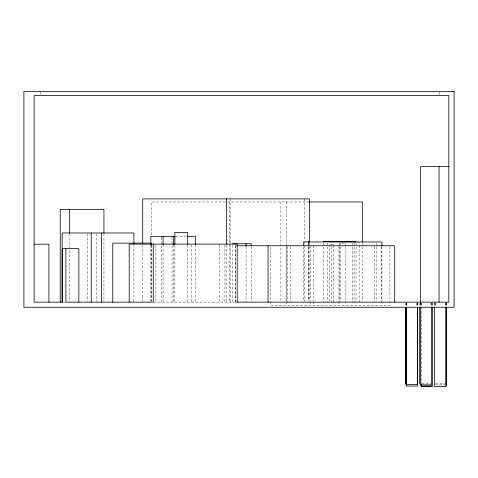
<?xml version="1.0" encoding="UTF-8"?>
<svg xmlns="http://www.w3.org/2000/svg" width="478" height="478" viewBox="0 0 478 478"><rect width="100%" height="100%" fill="white"/><g stroke="black" fill="none" stroke-linecap="round" stroke-linejoin="round"><path stroke-width="0.36" stroke-dasharray="2.39 1.79" d="M309.278 201.961L151.693 201.961L151.693 235.355M175.683 236.437L187.322 236.437M63.114 302.15L65.45 302.15M153.802 302.15L236.353 302.15M435.482 383.553L445.293 383.553M421.805 383.667L430.911 383.667M435.285 384.676L445.096 384.676M446.655 302.891L446.655 306.619M446.494 302.15L446.494 306.607M446.028 302.891L446.028 306.619M445.992 302.897L445.992 306.625M445.735 302.885L445.735 306.589M439.151 92.111L439.151 95.636M435.44 302.891L435.44 306.619M435.285 302.891L435.285 306.607M434.783 302.15L434.783 306.625M434.526 302.885L434.526 306.589M432.524 302.891L432.524 306.595M432.261 302.891L432.261 306.625M431.771 302.891L431.771 306.601M431.538 302.891L431.538 306.619M430.911 302.15L430.911 306.595M421.309 302.891L421.309 383.75M421.046 302.891L421.046 306.625M420.562 302.891L420.562 306.601M420.329 302.891L420.329 306.619M419.702 302.891L419.702 306.595M417.527 302.891L417.581 306.601M417.384 302.891L417.384 306.595M417.3 302.891L417.3 306.601M416.565 302.891L416.565 306.601M406.366 302.891L406.366 306.601M406.312 302.891L406.312 306.595M406.169 302.891L406.169 306.595M406.091 302.891L406.091 306.601M405.35 302.891L405.35 306.601M389.946 246.487L389.946 305.442L270.673 305.442L270.673 246.487M381.934 246.409L381.934 302.15M381.199 246.487L381.199 302.198M376.156 242.699L376.156 301.403M374.525 246.487L374.525 302.15M362.306 242.776L362.306 301.403M359.139 302.15L359.139 242.693L339.231 242.693L339.231 302.15M356.044 242.866L356.044 302.15M354.084 242.693L354.084 302.15M352.495 242.866L352.495 302.15M345.779 246.2L345.779 243.218L340.485 243.218L340.485 246.2M345.779 246.947L345.779 302.15M340.485 246.947L340.485 302.15M338.956 245.74L338.956 300.967M338.956 301.714L338.956 305.442M333.746 302.15L333.746 244.204L329.175 244.204L329.175 302.15M331.374 246.487L331.374 302.15M327.454 242.699L327.454 302.15M323.397 242.866L323.397 302.15M313.502 245.74L313.502 300.967M313.502 301.714L313.502 305.442M310.676 245.74L310.676 300.967M310.676 301.714L310.676 305.442M309.583 242.716L309.583 301.403M308.806 247.06L308.806 301.403M308.358 246.409L308.358 301.403M304.749 198.884L304.749 240.488M304.749 241.229L304.749 301.403M303.691 247.06L303.691 301.403M290.66 246.487L290.66 302.15M287.26 246.487L287.26 302.15M286.22 201.961L286.22 301.403M286.137 245.74L286.137 300.967M286.137 301.714L286.137 305.442M280.915 201.961L280.915 301.403M251.243 246.69L251.243 301.409M246.068 246.69L246.068 302.15M235.433 245.208L235.433 302.15M235.26 245.74L235.26 302.15M232.577 245.208L232.577 302.15M230.121 198.884L230.121 302.15M229.565 201.961L229.565 302.15M226.464 244.945L226.464 302.15M224.899 244.844L224.899 302.15M219.629 244.844L219.629 302.15M195.323 244.652L195.323 302.15M191.732 244.844L191.732 302.15M187.687 245.017L187.687 302.15M174.87 245.017L174.87 302.15M173.723 244.652L173.723 302.15M172.044 237.184L172.044 302.15M163.088 244.652L163.088 302.15M161.265 237.184L161.265 302.15M155.912 244.844L155.912 302.15M151.693 245.005L151.693 301.403M151.251 245.334L151.251 301.409M150.815 244.652L150.815 301.403M142.701 244.945L142.701 301.403M133.888 244.885L133.888 302.15M103.941 233.921L103.941 301.403M96.687 233.73L96.687 302.15M87.229 233.73L87.229 301.403M69.603 233.921L69.603 301.403M40.606 92.111L40.606 94.931"/><path stroke-width="0.72" d="M448.812 166.589L420.538 166.589L420.538 302.15M309.278 201.961L362.306 201.961L362.306 242.035M175.211 236.437L150.815 236.437L150.815 244.652M187.322 236.437L195.323 236.437L195.323 244.652M323.397 241.384L356.044 241.384M308.806 241.85L303.691 241.85L303.691 245.573M232.577 243.732L251.243 243.732L251.243 245.949M34.129 244.186L48.911 244.186L48.911 302.15M236.735 245.74L394.697 245.74L394.697 302.15M62.397 302.15L34.129 302.15L34.129 95.636L448.812 95.636L448.812 302.15L236.753 302.15M406.754 383.816L405.35 383.816L405.35 307.342M432.261 386.481L421.046 386.481L421.046 384.24M446.655 307.36L446.655 386.344M446.494 307.354L446.494 384.676M445.735 307.33L445.735 386.594L434.526 386.594L434.526 307.33M439.061 166.589L439.061 302.15M432.524 307.342L432.524 385.973L421.309 385.973L421.309 384.491M431.538 307.366L431.538 384.892L420.329 384.892L420.329 307.366M419.702 307.336L419.702 383.667M417.581 307.342L417.581 386.015L406.366 386.015L406.366 307.342M417.384 307.336L417.384 384.408L406.169 384.408L406.169 307.336M406.312 307.342L406.312 385.961M406.091 307.342L406.091 384.575M381.934 245.668L381.934 241.952L308.358 241.952L308.358 245.668M309.583 241.976L309.583 198.884L142.701 198.884L142.701 243.457M268.056 245.74L268.056 302.15M246.068 243.732L246.068 245.949M237.202 302.15L237.202 244.103L129.203 244.103L129.203 302.15M226.464 198.884L226.464 244.204M187.687 244.276L187.687 232.404L174.87 232.404L174.87 244.276M173.723 236.437L173.723 244.652M163.088 236.437L163.088 244.652M153.259 244.103L153.259 302.15L65.868 302.15L65.868 248.626M151.251 244.599L151.251 243.123L112.772 243.123L112.772 302.15M133.888 243.398L133.888 232.983L62.134 232.983L62.134 302.15M103.941 233.174L103.941 209.448L60.234 209.448L60.234 302.15M101.36 232.983L101.36 302.15M91.244 232.983L91.244 302.15M78.834 302.15L78.834 248.626L62.236 248.626L62.236 302.15M69.603 209.448L69.603 233.174M454.1 91.406L23.9 91.406L23.9 307.264L454.1 307.264L454.1 91.406"/></g></svg>
